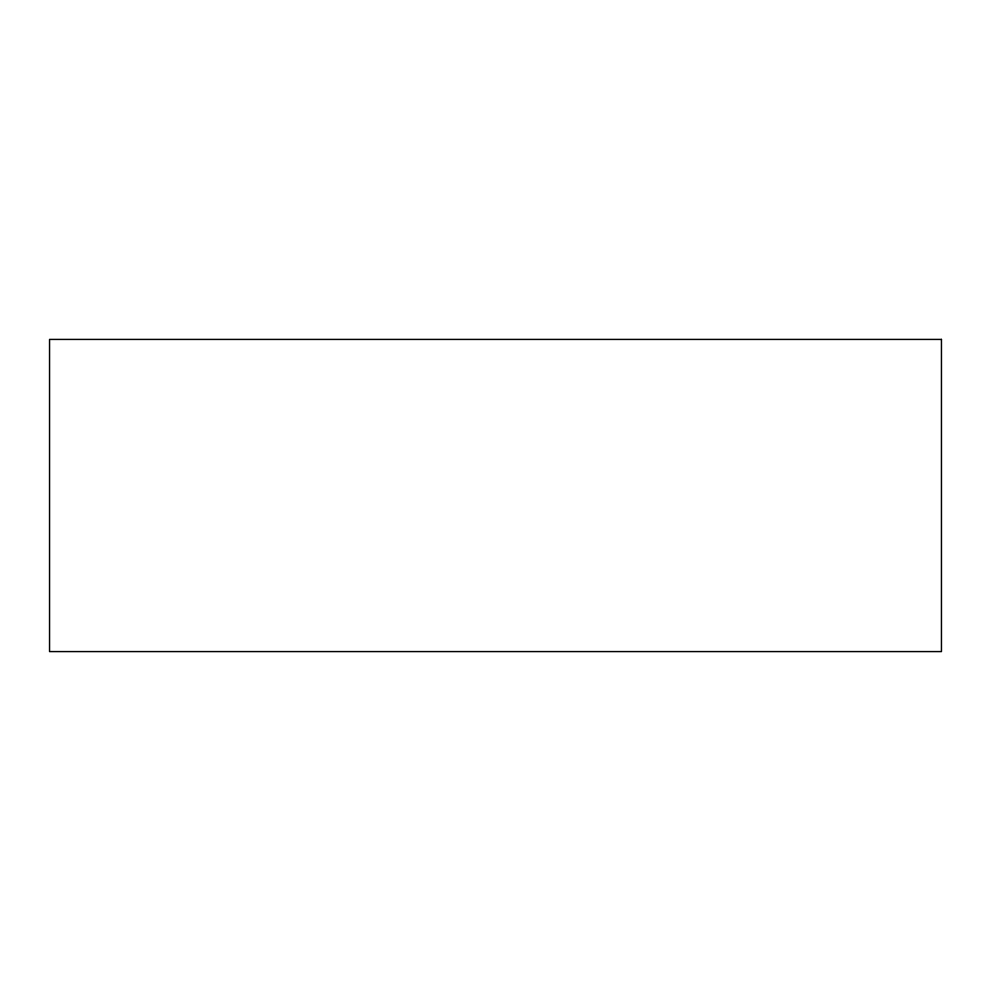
<?xml version="1.0" encoding="UTF-8"?>
<svg xmlns="http://www.w3.org/2000/svg" width="991" height="991" viewBox="0 0 991 991"><rect width="100%" height="100%" fill="white"/><g stroke="black" fill="none" stroke-linecap="round" stroke-linejoin="round"><path stroke-width="1.49" d="M941.45 339.418L49.55 339.418L49.55 651.582L941.45 651.582L941.45 339.418"/></g></svg>
